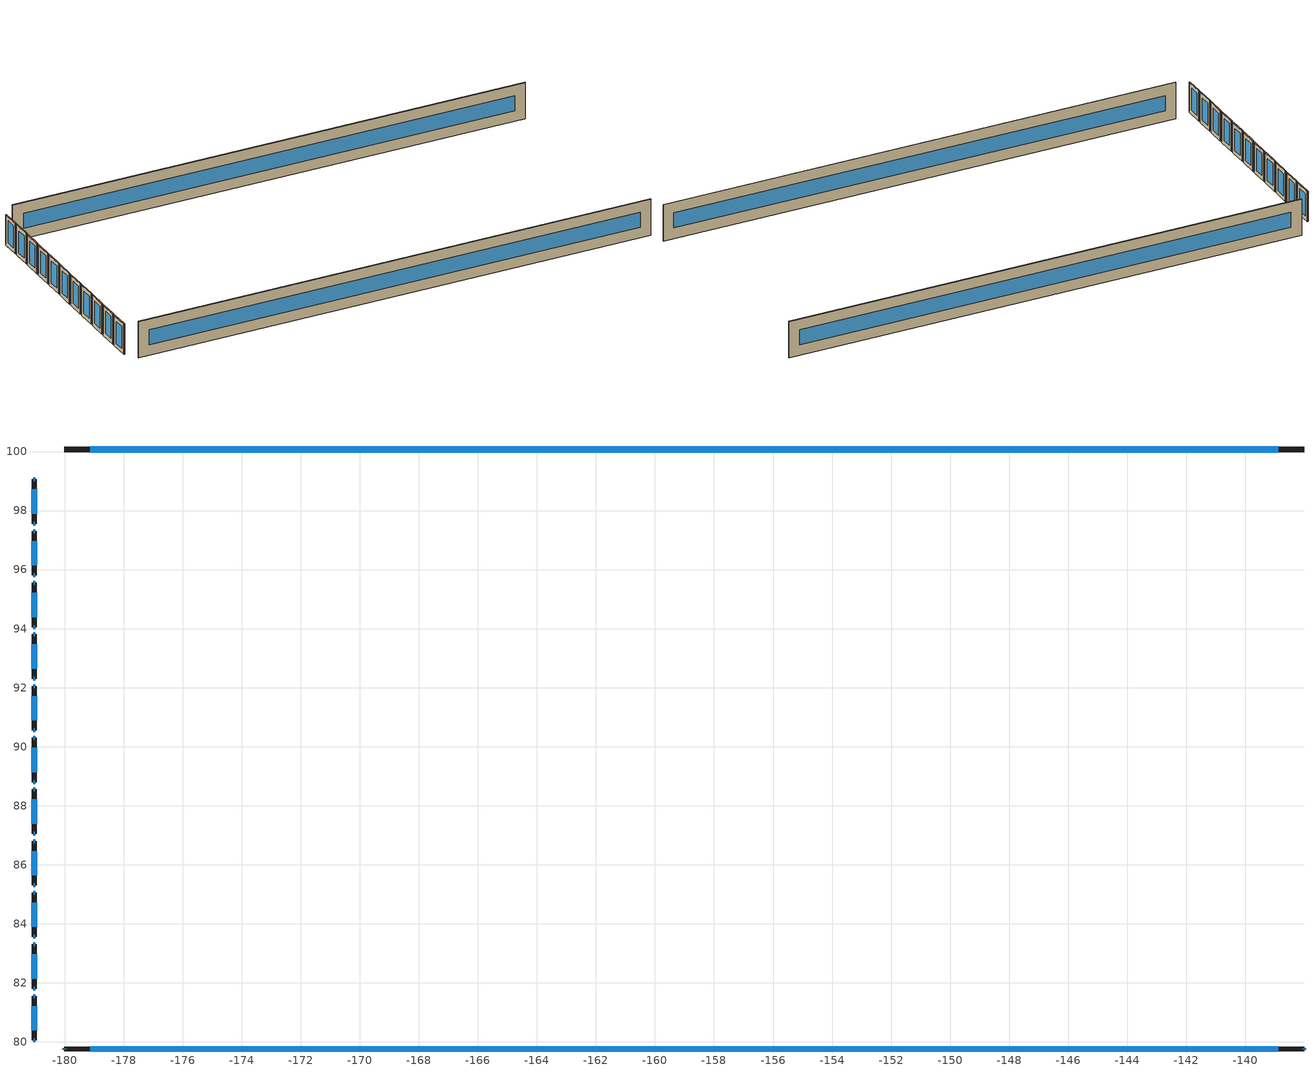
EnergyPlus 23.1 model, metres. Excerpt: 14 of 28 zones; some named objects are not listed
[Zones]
Zone_4
 floor outside (90.1-2019 Nonresidential CZ 0 Exterior Floor (Mass)): -138.01,100.08 -180.01,100.08 -180.01,100.11 -138.01,100.11 z13.4
 floor to Zone_23 (90.1-2019 Nonresidential CZ 0 Exterior Wall (Mass)_FLIPPED): -138.01,100.08 -138.01,100.06 -180.01,100.06 -180.01,100.08 z13.4
 wall outside (UVal_0.3_Light): -138.01,100.11 -180.01,100.11 z13.4:16.4
 wall to Zone_11 (Interior Partition (Mass)): -180.01,100.06 -138.01,100.06 z13.4:16.4
 window (90.1-2019 Nonresidential CZ 0 Glazing (Operable)): -138.88,100.11 -179.14,100.11 z14.27:15.52
 ceiling to Zone_23 (90.1-2019 Nonresidential CZ 0 Exterior Wall (Mass)): -138.01,100.08 -180.01,100.08 -180.01,100.06 -138.01,100.06 z16.4
 roof outside (300mmInsulation 200mmConcrete): -138.01,100.08 -138.01,100.11 -180.01,100.11 -180.01,100.08 z16.4
Zone_16
 floor outside (90.1-2019 Nonresidential CZ 0 Exterior Floor (Mass)): -180.01,79.78 -138.01,79.78 -138.01,79.73 -180.01,79.73 z13.4
 wall outside (UVal_0.3_Light): -180.01,79.78 -180.01,79.73 -138.01,79.73 -138.01,79.78 -180.01,79.78 z13.4:16.4
 window (90.1-2019 Nonresidential CZ 0 Glazing (Operable)): -180.01,79.77 -180.01,79.75 / -138.01,79.75 -138.01,79.77 z13.41:16.38; -179.14,79.73 -138.88,79.73 / -138.88,79.78 -179.14,79.78 z14.27:15.52
 roof outside (300mmInsulation 200mmConcrete): -180.01,79.78 -180.01,79.73 -138.01,79.73 -138.01,79.78 z16.4
Zone_13
 floor outside (90.1-2019 Nonresidential CZ 0 Exterior Floor (Mass)): -181.07,80.05 -181.07,81.55 -181,81.55 -181,80.05 z13.8
 wall outside (UVal_0.3_Light): -181.07,80.05 -181,80.05 -181,81.55 -181.07,81.55 -181.07,80.05 z13.8:16.3
 window (90.1-2019 Nonresidential CZ 0 Glazing (Operable)): -181.05,80.05 -181.02,80.05 / -181.02,81.55 -181.05,81.55 z13.82:16.27; -181,80.39 -181,81.21 / -181.07,81.21 -181.07,80.39 z14.13:15.96
 roof outside (300mmInsulation 200mmConcrete): -181.07,80.05 -181,80.05 -181,81.55 -181.07,81.55 z16.3
Zone_12
 floor outside (90.1-2019 Nonresidential CZ 0 Exterior Floor (Mass)): -181.07,81.8 -181.07,83.3 -181,83.3 -181,81.8 z13.8
 wall outside (UVal_0.3_Light): -181.07,81.8 -181,81.8 -181,83.3 -181.07,83.3 -181.07,81.8 z13.8:16.3
 window (90.1-2019 Nonresidential CZ 0 Glazing (Operable)): -181.05,81.8 -181.02,81.8 / -181.02,83.3 -181.05,83.3 z13.82:16.27; -181,82.14 -181,82.96 / -181.07,82.96 -181.07,82.14 z14.13:15.96
 roof outside (300mmInsulation 200mmConcrete): -181.07,81.8 -181,81.8 -181,83.3 -181.07,83.3 z16.3
Zone_22
 floor outside (90.1-2019 Nonresidential CZ 0 Exterior Floor (Mass)): -181.07,88.8 -181.07,90.3 -181,90.3 -181,88.8 z13.8
 wall outside (UVal_0.3_Light): -181.07,88.8 -181,88.8 -181,90.3 -181.07,90.3 -181.07,88.8 z13.8:16.3
 window (90.1-2019 Nonresidential CZ 0 Glazing (Operable)): -181.05,88.8 -181.02,88.8 / -181.02,90.3 -181.05,90.3 z13.82:16.27; -181,89.14 -181,89.96 / -181.07,89.96 -181.07,89.14 z14.13:15.96
 roof outside (300mmInsulation 200mmConcrete): -181.07,88.8 -181,88.8 -181,90.3 -181.07,90.3 z16.3
Zone_21
 floor outside (90.1-2019 Nonresidential CZ 0 Exterior Floor (Mass)): -181.07,95.8 -181.07,97.3 -181,97.3 -181,95.8 z13.8
 wall outside (UVal_0.3_Light): -181.07,95.8 -181,95.8 -181,97.3 -181.07,97.3 -181.07,95.8 z13.8:16.3
 window (90.1-2019 Nonresidential CZ 0 Glazing (Operable)): -181.05,95.8 -181.02,95.8 / -181.02,97.3 -181.05,97.3 z13.82:16.27; -181,96.14 -181,96.96 / -181.07,96.96 -181.07,96.14 z14.13:15.96
 roof outside (300mmInsulation 200mmConcrete): -181.07,95.8 -181,95.8 -181,97.3 -181.07,97.3 z16.3
Zone_20
 floor outside (90.1-2019 Nonresidential CZ 0 Exterior Floor (Mass)): -181.07,83.55 -181.07,85.05 -181,85.05 -181,83.55 z13.8
 wall outside (UVal_0.3_Light): -181.07,83.55 -181,83.55 -181,85.05 -181.07,85.05 -181.07,83.55 z13.8:16.3
 window (90.1-2019 Nonresidential CZ 0 Glazing (Operable)): -181.05,83.55 -181.02,83.55 / -181.02,85.05 -181.05,85.05 z13.82:16.27; -181,83.89 -181,84.71 / -181.07,84.71 -181.07,83.89 z14.13:15.96
 roof outside (300mmInsulation 200mmConcrete): -181.07,83.55 -181,83.55 -181,85.05 -181.07,85.05 z16.3
Zone_19
 floor outside (90.1-2019 Nonresidential CZ 0 Exterior Floor (Mass)): -181.07,85.3 -181.07,86.8 -181,86.8 -181,85.3 z13.8
 wall outside (UVal_0.3_Light): -181.07,85.3 -181,85.3 -181,86.8 -181.07,86.8 -181.07,85.3 z13.8:16.3
 window (90.1-2019 Nonresidential CZ 0 Glazing (Operable)): -181.05,85.3 -181.02,85.3 / -181.02,86.8 -181.05,86.8 z13.82:16.27; -181,85.64 -181,86.46 / -181.07,86.46 -181.07,85.64 z14.13:15.96
 roof outside (300mmInsulation 200mmConcrete): -181.07,85.3 -181,85.3 -181,86.8 -181.07,86.8 z16.3
Zone_18
 floor outside (90.1-2019 Nonresidential CZ 0 Exterior Floor (Mass)): -181.07,87.05 -181.07,88.55 -181,88.55 -181,87.05 z13.8
 wall outside (UVal_0.3_Light): -181.07,87.05 -181,87.05 -181,88.55 -181.07,88.55 -181.07,87.05 z13.8:16.3
 window (90.1-2019 Nonresidential CZ 0 Glazing (Operable)): -181.05,87.05 -181.02,87.05 / -181.02,88.55 -181.05,88.55 z13.82:16.27; -181,87.39 -181,88.21 / -181.07,88.21 -181.07,87.39 z14.13:15.96
 roof outside (300mmInsulation 200mmConcrete): -181.07,87.05 -181,87.05 -181,88.55 -181.07,88.55 z16.3
Zone_27
 floor outside (90.1-2019 Nonresidential CZ 0 Exterior Floor (Mass)): -181.07,90.55 -181.07,92.05 -181,92.05 -181,90.55 z13.8
 wall outside (UVal_0.3_Light): -181.07,90.55 -181,90.55 -181,92.05 -181.07,92.05 -181.07,90.55 z13.8:16.3
 window (90.1-2019 Nonresidential CZ 0 Glazing (Operable)): -181.05,90.55 -181.02,90.55 / -181.02,92.05 -181.05,92.05 z13.82:16.27; -181,90.89 -181,91.71 / -181.07,91.71 -181.07,90.89 z14.13:15.96
 roof outside (300mmInsulation 200mmConcrete): -181.07,90.55 -181,90.55 -181,92.05 -181.07,92.05 z16.3
Zone_26
 floor outside (90.1-2019 Nonresidential CZ 0 Exterior Floor (Mass)): -181.07,92.3 -181.07,93.8 -181,93.8 -181,92.3 z13.8
 wall outside (UVal_0.3_Light): -181.07,92.3 -181,92.3 -181,93.8 -181.07,93.8 -181.07,92.3 z13.8:16.3
 window (90.1-2019 Nonresidential CZ 0 Glazing (Operable)): -181.05,92.3 -181.02,92.3 / -181.02,93.8 -181.05,93.8 z13.82:16.27; -181,92.64 -181,93.46 / -181.07,93.46 -181.07,92.64 z14.13:15.96
 roof outside (300mmInsulation 200mmConcrete): -181.07,92.3 -181,92.3 -181,93.8 -181.07,93.8 z16.3
Zone_25
 floor outside (90.1-2019 Nonresidential CZ 0 Exterior Floor (Mass)): -181.07,94.05 -181.07,95.55 -181,95.55 -181,94.05 z13.8
 wall outside (UVal_0.3_Light): -181.07,94.05 -181,94.05 -181,95.55 -181.07,95.55 -181.07,94.05 z13.8:16.3
 window (90.1-2019 Nonresidential CZ 0 Glazing (Operable)): -181.05,94.05 -181.02,94.05 / -181.02,95.55 -181.05,95.55 z13.82:16.27; -181,94.39 -181,95.21 / -181.07,95.21 -181.07,94.39 z14.13:15.96
 roof outside (300mmInsulation 200mmConcrete): -181.07,94.05 -181,94.05 -181,95.55 -181.07,95.55 z16.3
Zone_24
 floor outside (90.1-2019 Nonresidential CZ 0 Exterior Floor (Mass)): -181.07,97.55 -181.07,99.05 -181,99.05 -181,97.55 z13.8
 wall outside (UVal_0.3_Light): -181.07,97.55 -181,97.55 -181,99.05 -181.07,99.05 -181.07,97.55 z13.8:16.3
 window (90.1-2019 Nonresidential CZ 0 Glazing (Operable)): -181.05,97.55 -181.02,97.55 / -181.02,99.05 -181.05,99.05 z13.82:16.27; -181,97.89 -181,98.71 / -181.07,98.71 -181.07,97.89 z14.13:15.96
 roof outside (300mmInsulation 200mmConcrete): -181.07,97.55 -181,97.55 -181,99.05 -181.07,99.05 z16.3
Zone_23
 floor outside (90.1-2019 Nonresidential CZ 0 Exterior Floor (Mass)): -180.01,100.06 -138.01,100.06 -138.01,100.03 -180.01,100.03 z13.4
 wall outside (UVal_0.3_Light): -180.01,100.03 -138.01,100.03 / -138.01,100.08 -180.01,100.08 z13.4:16.4
 window (90.1-2019 Nonresidential CZ 0 Glazing (Operable)): -179.14,100.03 -138.88,100.03 / -138.88,100.08 -179.14,100.08 z14.27:15.52
 roof outside (300mmInsulation 200mmConcrete): -180.01,100.06 -180.01,100.03 -138.01,100.03 -138.01,100.06 z16.4
[Site:GroundTemperature:BuildingSurface]
18, 18, 18, 18, 18, 18, 18, 18, 18, 18, 18, 18
[Site:GroundReflectance]
0.2, 0.2, 0.2, 0.2, 0.2, 0.2, 0.2, 0.2, 0.2, 0.2, 0.2, 0.2
[Site:GroundReflectance:SnowModifier]
1, 1
[Site:WeatherStation]
Wind Sensor Height Above Ground {m}=10; Wind Speed Profile Exponent=0.22; Wind Speed Profile Boundary Layer Thickness {m}=370; Air Temperature Sensor Height Above Ground {m}=1.5
[SizingPeriod:WeatherFileConditionType] Use Weather File Daylight Saving Period=No; Use Weather File Rain and Snow Indicators=No
Name | Period Selection | Day Type
Extreme Summer Weather Period for Design | SummerExtreme | SummerDesignDay
Extreme Winter Weather Period for Design | WinterExtreme | WinterDesignDay
[Building]
Building: North Axis {deg}=0; Terrain=Suburbs; Loads Convergence Tolerance Value=0.04; Temperature Convergence Tolerance Value {deltaC}=0.25; Solar Distribution=FullExterior; Maximum Number of Warmup Days=25; Minimum Number of Warmup Days=6
[Construction]
UVal_0.3_Light: Mineral Wool_0.127_UVal_0.3_Light, Gypsum Board_0.02_UVal_0.3_Light
Interior Partition (Mass): Plaster_0.013_Interior Partition (Mass), Plaster_0.013_Interior Partition (Mass)
90.1-2019 Nonresidential CZ 0 Exterior Wall (Mass): Stucco_0.025_90.1-2019 Nonresidential CZ 0 Exterior Wall (Mass), Concrete_0.203_90.1-2019 Nonresidential CZ 0 Exterior Wall (Mass), Mineral Wool_0.006340168156952033_90.1-2019 Nonresidential CZ 0 Exterior Wall (Mass), Plaster_0.013_90.1-2019 Nonresidential CZ 0 Exterior Wall (Mass)
90.1-2019 Nonresidential CZ 0 Exterior Wall (Mass)_FLIPPED: Plaster_0.013_90.1-2019 Nonresidential CZ 0 Exterior Wall (Mass), Mineral Wool_0.006340168156952033_90.1-2019 Nonresidential CZ 0 Exterior Wall (Mass), Concrete_0.203_90.1-2019 Nonresidential CZ 0 Exterior Wall (Mass), Stucco_0.025_90.1-2019 Nonresidential CZ 0 Exterior Wall (Mass)
300mmInsulation 200mmConcrete: XPS Board_0.3_300mmInsulation 200mmConcrete, General Concrete_0.2_300mmInsulation 200mmConcrete
90.1-2019 Nonresidential CZ 0 Exterior Floor (Mass): Stucco_0.025_90.1-2019 Nonresidential CZ 0 Exterior Floor (Mass), Mineral Wool_0.005244967487677573_90.1-2019 Nonresidential CZ 0 Exterior Floor (Mass), Concrete_0.102_90.1-2019 Nonresidential CZ 0 Exterior Floor (Mass), Carpet_0.02_90.1-2019 Nonresidential CZ 0 Exterior Floor (Mass)
90.1-2019 Nonresidential CZ 0 Glazing (Operable): 90.1-2019 Nonresidential CZ 0 Glazing (Operable)Window
[Material]
Mineral Wool_0.127_UVal_0.3_Light: Roughness=Rough; @UVal_0.3_Light:Mineral Wool-Thickness@ [m]=0.127; @UVal_0.3_Light:Mineral Wool-Conductivity@ [W/m-K]=0.041; @UVal_0.3_Light:Mineral Wool-Density@ [kg/m3]=155; @UVal_0.3_Light:Mineral Wool-SpecificHeat@ [J/kg-K]=1130; @UVal_0.3_Light:Mineral Wool-ThermalEmittance@=0.9; @UVal_0.3_Light:Mineral Wool-SolarAbsorptance@=0.7; @UVal_0.3_Light:Mineral Wool-VisibleAbsorptance@=0.7
Gypsum Board_0.02_UVal_0.3_Light: Roughness=MediumSmooth; @UVal_0.3_Light:Gypsum Board-Thickness@ [m]=0.02; @UVal_0.3_Light:Gypsum Board-Conductivity@ [W/m-K]=0.16; @UVal_0.3_Light:Gypsum Board-Density@ [kg/m3]=800; @UVal_0.3_Light:Gypsum Board-SpecificHeat@ [J/kg-K]=1090; @UVal_0.3_Light:Gypsum Board-ThermalEmittance@=0.9; @UVal_0.3_Light:Gypsum Board-SolarAbsorptance@=0.7; @UVal_0.3_Light:Gypsum Board-VisibleAbsorptance@=0.7
Plaster_0.013_Interior Partition (Mass): Roughness=Rough; @Interior Partition (Mass):Plaster-Thickness@ [m]=0.013; @Interior Partition (Mass):Plaster-Conductivity@ [W/m-K]=1; @Interior Partition (Mass):Plaster-Density@ [kg/m3]=2000; @Interior Partition (Mass):Plaster-SpecificHeat@ [J/kg-K]=1130; @Interior Partition (Mass):Plaster-ThermalEmittance@=0.9; @Interior Partition (Mass):Plaster-SolarAbsorptance@=0.7; @Interior Partition (Mass):Plaster-VisibleAbsorptance@=0.7
Stucco_0.025_90.1-2019 Nonresidential CZ 0 Exterior Wall (Mass): Roughness=Smooth; @90.1-2019 Nonresidential CZ 0 Exterior Wall (Mass):Stucco-Thickness@ [m]=0.025; @90.1-2019 Nonresidential CZ 0 Exterior Wall (Mass):Stucco-Conductivity@ [W/m-K]=0.72; @90.1-2019 Nonresidential CZ 0 Exterior Wall (Mass):Stucco-Density@ [kg/m3]=1856; @90.1-2019 Nonresidential CZ 0 Exterior Wall (Mass):Stucco-SpecificHeat@ [J/kg-K]=840; @90.1-2019 Nonresidential CZ 0 Exterior Wall (Mass):Stucco-ThermalEmittance@=0.9; @90.1-2019 Nonresidential CZ 0 Exterior Wall (Mass):Stucco-SolarAbsorptance@=0.7; @90.1-2019 Nonresidential CZ 0 Exterior Wall (Mass):Stucco-VisibleAbsorptance@=0.7
Concrete_0.203_90.1-2019 Nonresidential CZ 0 Exterior Wall (Mass): Roughness=Rough; @90.1-2019 Nonresidential CZ 0 Exterior Wall (Mass):Concrete-Thickness@ [m]=0.203; @90.1-2019 Nonresidential CZ 0 Exterior Wall (Mass):Concrete-Conductivity@ [W/m-K]=2; @90.1-2019 Nonresidential CZ 0 Exterior Wall (Mass):Concrete-Density@ [kg/m3]=2400; @90.1-2019 Nonresidential CZ 0 Exterior Wall (Mass):Concrete-SpecificHeat@ [J/kg-K]=950; @90.1-2019 Nonresidential CZ 0 Exterior Wall (Mass):Concrete-ThermalEmittance@=0.9; @90.1-2019 Nonresidential CZ 0 Exterior Wall (Mass):Concrete-SolarAbsorptance@=0.7; @90.1-2019 Nonresidential CZ 0 Exterior Wall (Mass):Concrete-VisibleAbsorptance@=0.7
Mineral Wool_0.006340168156952033_90.1-2019 Nonresidential CZ 0 Exterior Wall (Mass): Roughness=Rough; @90.1-2019 Nonresidential CZ 0 Exterior Wall (Mass):Mineral Wool-Thickness@ [m]=0.00634017; @90.1-2019 Nonresidential CZ 0 Exterior Wall (Mass):Mineral Wool-Conductivity@ [W/m-K]=0.041; @90.1-2019 Nonresidential CZ 0 Exterior Wall (Mass):Mineral Wool-Density@ [kg/m3]=155; @90.1-2019 Nonresidential CZ 0 Exterior Wall (Mass):Mineral Wool-SpecificHeat@ [J/kg-K]=1130; @90.1-2019 Nonresidential CZ 0 Exterior Wall (Mass):Mineral Wool-ThermalEmittance@=0.9; @90.1-2019 Nonresidential CZ 0 Exterior Wall (Mass):Mineral Wool-SolarAbsorptance@=0.7; @90.1-2019 Nonresidential CZ 0 Exterior Wall (Mass):Mineral Wool-VisibleAbsorptance@=0.7
Plaster_0.013_90.1-2019 Nonresidential CZ 0 Exterior Wall (Mass): Roughness=Rough; @90.1-2019 Nonresidential CZ 0 Exterior Wall (Mass):Plaster-Thickness@ [m]=0.013; @90.1-2019 Nonresidential CZ 0 Exterior Wall (Mass):Plaster-Conductivity@ [W/m-K]=1; @90.1-2019 Nonresidential CZ 0 Exterior Wall (Mass):Plaster-Density@ [kg/m3]=2000; @90.1-2019 Nonresidential CZ 0 Exterior Wall (Mass):Plaster-SpecificHeat@ [J/kg-K]=1130; @90.1-2019 Nonresidential CZ 0 Exterior Wall (Mass):Plaster-ThermalEmittance@=0.9; @90.1-2019 Nonresidential CZ 0 Exterior Wall (Mass):Plaster-SolarAbsorptance@=0.7; @90.1-2019 Nonresidential CZ 0 Exterior Wall (Mass):Plaster-VisibleAbsorptance@=0.7
XPS Board_0.3_300mmInsulation 200mmConcrete: Roughness=Rough; @300mmInsulation 200mmConcrete:XPS Board-Thickness@ [m]=0.3; @300mmInsulation 200mmConcrete:XPS Board-Conductivity@ [W/m-K]=0.034; @300mmInsulation 200mmConcrete:XPS Board-Density@ [kg/m3]=35; @300mmInsulation 200mmConcrete:XPS Board-SpecificHeat@ [J/kg-K]=1400; @300mmInsulation 200mmConcrete:XPS Board-ThermalEmittance@=0.9; @300mmInsulation 200mmConcrete:XPS Board-SolarAbsorptance@=0.7; @300mmInsulation 200mmConcrete:XPS Board-VisibleAbsorptance@=0.7
General Concrete_0.2_300mmInsulation 200mmConcrete: Roughness=Rough; @300mmInsulation 200mmConcrete:General Concrete-Thickness@ [m]=0.2; @300mmInsulation 200mmConcrete:General Concrete-Conductivity@ [W/m-K]=2; @300mmInsulation 200mmConcrete:General Concrete-Density@ [kg/m3]=2400; @300mmInsulation 200mmConcrete:General Concrete-SpecificHeat@ [J/kg-K]=950; @300mmInsulation 200mmConcrete:General Concrete-ThermalEmittance@=0.9; @300mmInsulation 200mmConcrete:General Concrete-SolarAbsorptance@=0.7; @300mmInsulation 200mmConcrete:General Concrete-VisibleAbsorptance@=0.7
Stucco_0.025_90.1-2019 Nonresidential CZ 0 Exterior Floor (Mass): Roughness=Smooth; @90.1-2019 Nonresidential CZ 0 Exterior Floor (Mass):Stucco-Thickness@ [m]=0.025; @90.1-2019 Nonresidential CZ 0 Exterior Floor (Mass):Stucco-Conductivity@ [W/m-K]=0.72; @90.1-2019 Nonresidential CZ 0 Exterior Floor (Mass):Stucco-Density@ [kg/m3]=1856; @90.1-2019 Nonresidential CZ 0 Exterior Floor (Mass):Stucco-SpecificHeat@ [J/kg-K]=840; @90.1-2019 Nonresidential CZ 0 Exterior Floor (Mass):Stucco-ThermalEmittance@=0.9; @90.1-2019 Nonresidential CZ 0 Exterior Floor (Mass):Stucco-SolarAbsorptance@=0.7; @90.1-2019 Nonresidential CZ 0 Exterior Floor (Mass):Stucco-VisibleAbsorptance@=0.7
Mineral Wool_0.005244967487677573_90.1-2019 Nonresidential CZ 0 Exterior Floor (Mass): Roughness=Rough; @90.1-2019 Nonresidential CZ 0 Exterior Floor (Mass):Mineral Wool-Thickness@ [m]=0.00524497; @90.1-2019 Nonresidential CZ 0 Exterior Floor (Mass):Mineral Wool-Conductivity@ [W/m-K]=0.041; @90.1-2019 Nonresidential CZ 0 Exterior Floor (Mass):Mineral Wool-Density@ [kg/m3]=155; @90.1-2019 Nonresidential CZ 0 Exterior Floor (Mass):Mineral Wool-SpecificHeat@ [J/kg-K]=1130; @90.1-2019 Nonresidential CZ 0 Exterior Floor (Mass):Mineral Wool-ThermalEmittance@=0.9; @90.1-2019 Nonresidential CZ 0 Exterior Floor (Mass):Mineral Wool-SolarAbsorptance@=0.7; @90.1-2019 Nonresidential CZ 0 Exterior Floor (Mass):Mineral Wool-VisibleAbsorptance@=0.7
Concrete_0.102_90.1-2019 Nonresidential CZ 0 Exterior Floor (Mass): Roughness=Rough; @90.1-2019 Nonresidential CZ 0 Exterior Floor (Mass):Concrete-Thickness@ [m]=0.102; @90.1-2019 Nonresidential CZ 0 Exterior Floor (Mass):Concrete-Conductivity@ [W/m-K]=2; @90.1-2019 Nonresidential CZ 0 Exterior Floor (Mass):Concrete-Density@ [kg/m3]=2400; @90.1-2019 Nonresidential CZ 0 Exterior Floor (Mass):Concrete-SpecificHeat@ [J/kg-K]=950; @90.1-2019 Nonresidential CZ 0 Exterior Floor (Mass):Concrete-ThermalEmittance@=0.9; @90.1-2019 Nonresidential CZ 0 Exterior Floor (Mass):Concrete-SolarAbsorptance@=0.7; @90.1-2019 Nonresidential CZ 0 Exterior Floor (Mass):Concrete-VisibleAbsorptance@=0.7
Carpet_0.02_90.1-2019 Nonresidential CZ 0 Exterior Floor (Mass): Roughness=MediumRough; @90.1-2019 Nonresidential CZ 0 Exterior Floor (Mass):Carpet-Thickness@ [m]=0.02; @90.1-2019 Nonresidential CZ 0 Exterior Floor (Mass):Carpet-Conductivity@ [W/m-K]=0.06; @90.1-2019 Nonresidential CZ 0 Exterior Floor (Mass):Carpet-Density@ [kg/m3]=288; @90.1-2019 Nonresidential CZ 0 Exterior Floor (Mass):Carpet-SpecificHeat@ [J/kg-K]=1380; @90.1-2019 Nonresidential CZ 0 Exterior Floor (Mass):Carpet-ThermalEmittance@=0.9; @90.1-2019 Nonresidential CZ 0 Exterior Floor (Mass):Carpet-SolarAbsorptance@=0.7; @90.1-2019 Nonresidential CZ 0 Exterior Floor (Mass):Carpet-VisibleAbsorptance@=0.7
[WindowMaterial:SimpleGlazingSystem]
90.1-2019 Nonresidential CZ 0 Glazing (Operable)Window: @90.1-2019 Nonresidential CZ 0 Glazing (Operable)-UValue@=3.52052; @90.1-2019 Nonresidential CZ 0 Glazing (Operable)-SolarHeatGainCoefficient@=0.2; @90.1-2019 Nonresidential CZ 0 Glazing (Operable)-VisibleTransmittance@=0.22
[Zone] Rotation [deg]=0; Type=1; Multiplier=1; Zone Inside Convection Algorithm=TARP; Zone Outside Convection Algorithm=DOE-2
Name | Volume [m3] | Area [m2]
Zone_4; Zone_16; Zone_23 | 6.3 | 2.1
Zone_13; Zone_12; Zone_22; Zone_21; Zone_20; Zone_19; Zone_18; Zone_27; Zone_26; Zone_25; Zone_24 | 0.275974 | 0.110389
[People] OccupancySchedule=occResidential; Number of People Calculation Method=People/Area; PeopleDensity [person/m2]=0.19; Fraction Radiant=0.3; Sensible Heat Fraction=AUTOCALCULATE; Carbon Dioxide Generation Rate [m3/s-W]=3.82e-08; Enable ASHRAE 55 Comfort Warnings=No; Mean Radiant Temperature Calculation Type=ZoneAveraged; Clothing Insulation Calculation Method=DynamicClothingModelASHRAE55; Air Velocity Schedule=AirSpeed 0; Thermal Comfort Model 1 Type=AdaptiveASH55
Name | Zone or ZoneList | Activity Level Schedule | Work Efficiency Schedule
People Zone_4 | Zone_4 | Zone_4PeopleActivity | Zone_4WorkEfficiency
People Zone_16 | Zone_16 | Zone_16PeopleActivity | Zone_16WorkEfficiency
People Zone_13 | Zone_13 | Zone_13PeopleActivity | Zone_13WorkEfficiency
People Zone_12 | Zone_12 | Zone_12PeopleActivity | Zone_12WorkEfficiency
People Zone_22 | Zone_22 | Zone_22PeopleActivity | Zone_22WorkEfficiency
People Zone_21 | Zone_21 | Zone_21PeopleActivity | Zone_21WorkEfficiency
People Zone_20 | Zone_20 | Zone_20PeopleActivity | Zone_20WorkEfficiency
People Zone_19 | Zone_19 | Zone_19PeopleActivity | Zone_19WorkEfficiency
People Zone_18 | Zone_18 | Zone_18PeopleActivity | Zone_18WorkEfficiency
People Zone_27 | Zone_27 | Zone_27PeopleActivity | Zone_27WorkEfficiency
People Zone_26 | Zone_26 | Zone_26PeopleActivity | Zone_26WorkEfficiency
People Zone_25 | Zone_25 | Zone_25PeopleActivity | Zone_25WorkEfficiency
People Zone_24 | Zone_24 | Zone_24PeopleActivity | Zone_24WorkEfficiency
People Zone_23 | Zone_23 | Zone_23PeopleActivity | Zone_23WorkEfficiency
[ElectricEquipment] EquipmentAvailibilitySchedule=equipResidential; Design Level Calculation Method=Watts/Area; EquipmentPowerDensity [W/m2]=20; Fraction Latent=0; Fraction Radiant=.2; Fraction Lost=0
Name | Zone or ZoneList
Zone_4 Equipment | Zone_4
Zone_16 Equipment | Zone_16
Zone_13 Equipment | Zone_13
Zone_12 Equipment | Zone_12
Zone_22 Equipment | Zone_22
Zone_21 Equipment | Zone_21
Zone_20 Equipment | Zone_20
Zone_19 Equipment | Zone_19
Zone_18 Equipment | Zone_18
Zone_27 Equipment | Zone_27
Zone_26 Equipment | Zone_26
Zone_25 Equipment | Zone_25
Zone_24 Equipment | Zone_24
Zone_23 Equipment | Zone_23
[Lights] LightsAvailibilitySchedule=lightsResidential; Design Level Calculation Method=Watts/Area; LightingPowerDensity [W/m2]=16; Return Air Fraction=0; Fraction Radiant=.42; Fraction Visible=.18; Fraction Replaceable=1
Name | Zone or ZoneList
Zone_4 General lighting | Zone_4
Zone_16 General lighting | Zone_16
Zone_13 General lighting | Zone_13
Zone_12 General lighting | Zone_12
Zone_22 General lighting | Zone_22
Zone_21 General lighting | Zone_21
Zone_20 General lighting | Zone_20
Zone_19 General lighting | Zone_19
Zone_18 General lighting | Zone_18
Zone_27 General lighting | Zone_27
Zone_26 General lighting | Zone_26
Zone_25 General lighting | Zone_25
Zone_24 General lighting | Zone_24
Zone_23 General lighting | Zone_23
[ZoneInfiltration:DesignFlowRate] Schedule=On; Design Flow Rate Calculation Method=Flow/ExteriorArea; Flow per Exterior Surface Area [m3/s-m2]=0.00056896
Zone_4Infiltration: Zone or ZoneList=Zone_4; @Zone_4-InfiltrationConstantCoefficient@=1; @Zone_4-InfiltrationTemperatureCoefficient@=0; @Zone_4-InfiltrationWindVelocityCoefficient@=0; @Zone_4-InfiltrationWindVelocitySquaredCoefficient@=0
Zone_16Infiltration: Zone or ZoneList=Zone_16; @Zone_16-InfiltrationConstantCoefficient@=1; @Zone_16-InfiltrationTemperatureCoefficient@=0; @Zone_16-InfiltrationWindVelocityCoefficient@=0; @Zone_16-InfiltrationWindVelocitySquaredCoefficient@=0
Zone_13Infiltration: Zone or ZoneList=Zone_13; @Zone_13-InfiltrationConstantCoefficient@=1; @Zone_13-InfiltrationTemperatureCoefficient@=0; @Zone_13-InfiltrationWindVelocityCoefficient@=0; @Zone_13-InfiltrationWindVelocitySquaredCoefficient@=0
Zone_12Infiltration: Zone or ZoneList=Zone_12; @Zone_12-InfiltrationConstantCoefficient@=1; @Zone_12-InfiltrationTemperatureCoefficient@=0; @Zone_12-InfiltrationWindVelocityCoefficient@=0; @Zone_12-InfiltrationWindVelocitySquaredCoefficient@=0
Zone_22Infiltration: Zone or ZoneList=Zone_22; @Zone_22-InfiltrationConstantCoefficient@=1; @Zone_22-InfiltrationTemperatureCoefficient@=0; @Zone_22-InfiltrationWindVelocityCoefficient@=0; @Zone_22-InfiltrationWindVelocitySquaredCoefficient@=0
Zone_21Infiltration: Zone or ZoneList=Zone_21; @Zone_21-InfiltrationConstantCoefficient@=1; @Zone_21-InfiltrationTemperatureCoefficient@=0; @Zone_21-InfiltrationWindVelocityCoefficient@=0; @Zone_21-InfiltrationWindVelocitySquaredCoefficient@=0
Zone_20Infiltration: Zone or ZoneList=Zone_20; @Zone_20-InfiltrationConstantCoefficient@=1; @Zone_20-InfiltrationTemperatureCoefficient@=0; @Zone_20-InfiltrationWindVelocityCoefficient@=0; @Zone_20-InfiltrationWindVelocitySquaredCoefficient@=0
Zone_19Infiltration: Zone or ZoneList=Zone_19; @Zone_19-InfiltrationConstantCoefficient@=1; @Zone_19-InfiltrationTemperatureCoefficient@=0; @Zone_19-InfiltrationWindVelocityCoefficient@=0; @Zone_19-InfiltrationWindVelocitySquaredCoefficient@=0
Zone_18Infiltration: Zone or ZoneList=Zone_18; @Zone_18-InfiltrationConstantCoefficient@=1; @Zone_18-InfiltrationTemperatureCoefficient@=0; @Zone_18-InfiltrationWindVelocityCoefficient@=0; @Zone_18-InfiltrationWindVelocitySquaredCoefficient@=0
Zone_27Infiltration: Zone or ZoneList=Zone_27; @Zone_27-InfiltrationConstantCoefficient@=1; @Zone_27-InfiltrationTemperatureCoefficient@=0; @Zone_27-InfiltrationWindVelocityCoefficient@=0; @Zone_27-InfiltrationWindVelocitySquaredCoefficient@=0
Zone_26Infiltration: Zone or ZoneList=Zone_26; @Zone_26-InfiltrationConstantCoefficient@=1; @Zone_26-InfiltrationTemperatureCoefficient@=0; @Zone_26-InfiltrationWindVelocityCoefficient@=0; @Zone_26-InfiltrationWindVelocitySquaredCoefficient@=0
Zone_25Infiltration: Zone or ZoneList=Zone_25; @Zone_25-InfiltrationConstantCoefficient@=1; @Zone_25-InfiltrationTemperatureCoefficient@=0; @Zone_25-InfiltrationWindVelocityCoefficient@=0; @Zone_25-InfiltrationWindVelocitySquaredCoefficient@=0
Zone_24Infiltration: Zone or ZoneList=Zone_24; @Zone_24-InfiltrationConstantCoefficient@=1; @Zone_24-InfiltrationTemperatureCoefficient@=0; @Zone_24-InfiltrationWindVelocityCoefficient@=0; @Zone_24-InfiltrationWindVelocitySquaredCoefficient@=0
Zone_23Infiltration: Zone or ZoneList=Zone_23; @Zone_23-InfiltrationConstantCoefficient@=1; @Zone_23-InfiltrationTemperatureCoefficient@=0; @Zone_23-InfiltrationWindVelocityCoefficient@=0; @Zone_23-InfiltrationWindVelocitySquaredCoefficient@=0
[Zone equipment]
Zone_4: Zone_4 Ideal Loads Air
Zone_16: Zone_16 Ideal Loads Air
Zone_13: Zone_13 Ideal Loads Air
Zone_12: Zone_12 Ideal Loads Air
Zone_22: Zone_22 Ideal Loads Air
Zone_21: Zone_21 Ideal Loads Air
Zone_20: Zone_20 Ideal Loads Air
Zone_19: Zone_19 Ideal Loads Air
Zone_18: Zone_18 Ideal Loads Air
Zone_27: Zone_27 Ideal Loads Air
Zone_26: Zone_26 Ideal Loads Air
Zone_25: Zone_25 Ideal Loads Air
Zone_24: Zone_24 Ideal Loads Air
Zone_23: Zone_23 Ideal Loads Air
[ZoneHVAC:IdealLoadsAirSystem]
Zone_23 Ideal Loads Air: Maximum Heating Supply Air Temperature {C}=35; Minimum Cooling Supply Air Temperature {C}=12; Maximum Heating Supply Air Humidity Ratio {kgWater/kgDryAir}=0.01; Minimum Cooling Supply Air Humidity Ratio {kgWater/kgDryAir}=0.008; Heating Limit=LimitFlowRateAndCapacity; MaximumHeatingAirFlowRate [m3/s]=Autosize; MaximumSensibleHeatingCapacity [W]=Autosize; Cooling Limit=LimitFlowRateAndCapacity; MaximumCoolingAirFlowRate [m3/s]=Autosize; MaximumTotalCoolingCapacity [W]=Autosize; HeatingAvailabilitySchedule=Off; CoolingAvailabilitySchedule=AllOn; Dehumidification Control Type=Humidistat; Humidification Control Type=Humidistat; Design Specification Outdoor Air Object=Zone_23MinFreshAir; Demand Controlled Ventilation Type=OccupancySchedule; Outdoor Air Economizer Type=NoEconomizer; Heat Recovery Type=None; SensibleHeatRecoveryEffectiveness=0.7; LatentHeatRecoveryEffectiveness=0.65
[Sizing:Zone] Zone Cooling Design Supply Air Temperature Input Method=SupplyAirTemperature; Zone Cooling Design Supply Air Temperature {C}=12; Zone Heating Design Supply Air Temperature Input Method=SupplyAirTemperature; Zone Heating Design Supply Air Temperature {C}=35; Zone Cooling Design Supply Air Humidity Ratio {kgWater/kgDryAir}=0.009; Zone Heating Design Supply Air Humidity Ratio {kgWater/kgDryAir}=0.004; Zone Heating Sizing Factor=1.15; Zone Cooling Sizing Factor=1.15; Cooling Design Air Flow Method=DesignDay; Heating Design Air Flow Method=DesignDay
Name | Design Specification Outdoor Air Object
Zone_4 | Zone_4MinFreshAir
Zone_16 | Zone_16MinFreshAir
Zone_13 | Zone_13MinFreshAir
Zone_12 | Zone_12MinFreshAir
Zone_22 | Zone_22MinFreshAir
Zone_21 | Zone_21MinFreshAir
Zone_20 | Zone_20MinFreshAir
Zone_19 | Zone_19MinFreshAir
Zone_18 | Zone_18MinFreshAir
Zone_27 | Zone_27MinFreshAir
Zone_26 | Zone_26MinFreshAir
Zone_25 | Zone_25MinFreshAir
Zone_24 | Zone_24MinFreshAir
Zone_23 | Zone_23MinFreshAir
[ZoneControl:Thermostat]
Name | Zone or ZoneList | Control Type Schedule | Control 1
Zone_4 Thermostat | Zone_4 | Zone_4_ZoneControlTypeSched | Dual Setpoint - Zone Zone_4
Zone_16 Thermostat | Zone_16 | Zone_16_ZoneControlTypeSched | Dual Setpoint - Zone Zone_16
Zone_13 Thermostat | Zone_13 | Zone_13_ZoneControlTypeSched | Dual Setpoint - Zone Zone_13
Zone_12 Thermostat | Zone_12 | Zone_12_ZoneControlTypeSched | Dual Setpoint - Zone Zone_12
Zone_22 Thermostat | Zone_22 | Zone_22_ZoneControlTypeSched | Dual Setpoint - Zone Zone_22
Zone_21 Thermostat | Zone_21 | Zone_21_ZoneControlTypeSched | Dual Setpoint - Zone Zone_21
Zone_20 Thermostat | Zone_20 | Zone_20_ZoneControlTypeSched | Dual Setpoint - Zone Zone_20
Zone_19 Thermostat | Zone_19 | Zone_19_ZoneControlTypeSched | Dual Setpoint - Zone Zone_19
Zone_18 Thermostat | Zone_18 | Zone_18_ZoneControlTypeSched | Dual Setpoint - Zone Zone_18
Zone_27 Thermostat | Zone_27 | Zone_27_ZoneControlTypeSched | Dual Setpoint - Zone Zone_27
Zone_26 Thermostat | Zone_26 | Zone_26_ZoneControlTypeSched | Dual Setpoint - Zone Zone_26
Zone_25 Thermostat | Zone_25 | Zone_25_ZoneControlTypeSched | Dual Setpoint - Zone Zone_25
Zone_24 Thermostat | Zone_24 | Zone_24_ZoneControlTypeSched | Dual Setpoint - Zone Zone_24
Zone_23 Thermostat | Zone_23 | Zone_23_ZoneControlTypeSched | Dual Setpoint - Zone Zone_23
[ThermostatSetpoint:DualSetpoint]
Name | Heating Setpoint Temperature Schedule | Cooling Setpoint Temperature Schedule
Dual Setpoint - Zone Zone_4 | Zone_4Heating_SP_Sch | Zone_4Cooling_SP_Sch
Dual Setpoint - Zone Zone_16 | Zone_16Heating_SP_Sch | Zone_16Cooling_SP_Sch
Dual Setpoint - Zone Zone_13 | Zone_13Heating_SP_Sch | Zone_13Cooling_SP_Sch
Dual Setpoint - Zone Zone_12 | Zone_12Heating_SP_Sch | Zone_12Cooling_SP_Sch
Dual Setpoint - Zone Zone_22 | Zone_22Heating_SP_Sch | Zone_22Cooling_SP_Sch
Dual Setpoint - Zone Zone_21 | Zone_21Heating_SP_Sch | Zone_21Cooling_SP_Sch
Dual Setpoint - Zone Zone_20 | Zone_20Heating_SP_Sch | Zone_20Cooling_SP_Sch
Dual Setpoint - Zone Zone_19 | Zone_19Heating_SP_Sch | Zone_19Cooling_SP_Sch
Dual Setpoint - Zone Zone_18 | Zone_18Heating_SP_Sch | Zone_18Cooling_SP_Sch
Dual Setpoint - Zone Zone_27 | Zone_27Heating_SP_Sch | Zone_27Cooling_SP_Sch
Dual Setpoint - Zone Zone_26 | Zone_26Heating_SP_Sch | Zone_26Cooling_SP_Sch
Dual Setpoint - Zone Zone_25 | Zone_25Heating_SP_Sch | Zone_25Cooling_SP_Sch
Dual Setpoint - Zone Zone_24 | Zone_24Heating_SP_Sch | Zone_24Cooling_SP_Sch
Dual Setpoint - Zone Zone_23 | Zone_23Heating_SP_Sch | Zone_23Cooling_SP_Sch
[DesignSpecification:OutdoorAir] Outdoor Air Method=Sum; MechVentSchedule=AllOn
Zone_4MinFreshAir: @Zone_4-MinFreshAirPerson@ [m3/s-person]=0.0083333; @Zone_4-MinFreshAirArea@ [m3/s-m2]=0.0002222
Zone_16MinFreshAir: @Zone_16-MinFreshAirPerson@ [m3/s-person]=0.0083333; @Zone_16-MinFreshAirArea@ [m3/s-m2]=0.0002222
Zone_13MinFreshAir: @Zone_13-MinFreshAirPerson@ [m3/s-person]=0.0083333; @Zone_13-MinFreshAirArea@ [m3/s-m2]=0.0002222
Zone_12MinFreshAir: @Zone_12-MinFreshAirPerson@ [m3/s-person]=0.0083333; @Zone_12-MinFreshAirArea@ [m3/s-m2]=0.0002222
Zone_22MinFreshAir: @Zone_22-MinFreshAirPerson@ [m3/s-person]=0.0083333; @Zone_22-MinFreshAirArea@ [m3/s-m2]=0.0002222
Zone_21MinFreshAir: @Zone_21-MinFreshAirPerson@ [m3/s-person]=0.0083333; @Zone_21-MinFreshAirArea@ [m3/s-m2]=0.0002222
Zone_20MinFreshAir: @Zone_20-MinFreshAirPerson@ [m3/s-person]=0.0083333; @Zone_20-MinFreshAirArea@ [m3/s-m2]=0.0002222
Zone_19MinFreshAir: @Zone_19-MinFreshAirPerson@ [m3/s-person]=0.0083333; @Zone_19-MinFreshAirArea@ [m3/s-m2]=0.0002222
Zone_18MinFreshAir: @Zone_18-MinFreshAirPerson@ [m3/s-person]=0.0083333; @Zone_18-MinFreshAirArea@ [m3/s-m2]=0.0002222
Zone_27MinFreshAir: @Zone_27-MinFreshAirPerson@ [m3/s-person]=0.0083333; @Zone_27-MinFreshAirArea@ [m3/s-m2]=0.0002222
Zone_26MinFreshAir: @Zone_26-MinFreshAirPerson@ [m3/s-person]=0.0083333; @Zone_26-MinFreshAirArea@ [m3/s-m2]=0.0002222
Zone_25MinFreshAir: @Zone_25-MinFreshAirPerson@ [m3/s-person]=0.0083333; @Zone_25-MinFreshAirArea@ [m3/s-m2]=0.0002222
Zone_24MinFreshAir: @Zone_24-MinFreshAirPerson@ [m3/s-person]=0.0083333; @Zone_24-MinFreshAirArea@ [m3/s-m2]=0.0002222
Zone_23MinFreshAir: @Zone_23-MinFreshAirPerson@ [m3/s-person]=0.0083333; @Zone_23-MinFreshAirArea@ [m3/s-m2]=0.0002222
[Schedule:Constant]
On; AllOn: 1
Off; AirSpeed 0: 0
Zone_4PeopleActivity; Zone_16PeopleActivity; Zone_13PeopleActivity; Zone_12PeopleActivity; Zone_22PeopleActivity; Zone_21PeopleActivity; Zone_20PeopleActivity; Zone_19PeopleActivity; Zone_18PeopleActivity; Zone_27PeopleActivity; Zone_26PeopleActivity; Zone_25PeopleActivity; Zone_24PeopleActivity; Zone_23PeopleActivity: Any Number, 125.28
Zone_4WorkEfficiency; Zone_16WorkEfficiency; Zone_13WorkEfficiency; Zone_12WorkEfficiency; Zone_22WorkEfficiency; Zone_21WorkEfficiency; Zone_20WorkEfficiency; Zone_19WorkEfficiency; Zone_18WorkEfficiency; Zone_27WorkEfficiency; Zone_26WorkEfficiency; Zone_25WorkEfficiency; Zone_24WorkEfficiency; Zone_23WorkEfficiency: Any Number, 0
Zone_4Heating_SP_Sch; Zone_16Heating_SP_Sch; Zone_13Heating_SP_Sch; Zone_12Heating_SP_Sch; Zone_22Heating_SP_Sch; Zone_21Heating_SP_Sch; Zone_20Heating_SP_Sch; Zone_19Heating_SP_Sch; Zone_18Heating_SP_Sch; Zone_27Heating_SP_Sch; Zone_26Heating_SP_Sch; Zone_25Heating_SP_Sch; Zone_24Heating_SP_Sch; Zone_23Heating_SP_Sch: 19
Zone_4Cooling_SP_Sch; Zone_16Cooling_SP_Sch; Zone_13Cooling_SP_Sch; Zone_12Cooling_SP_Sch; Zone_22Cooling_SP_Sch; Zone_21Cooling_SP_Sch; Zone_20Cooling_SP_Sch; Zone_19Cooling_SP_Sch; Zone_18Cooling_SP_Sch; Zone_27Cooling_SP_Sch; Zone_26Cooling_SP_Sch; Zone_25Cooling_SP_Sch; Zone_24Cooling_SP_Sch; Zone_23Cooling_SP_Sch: 26
Zone_4_ZoneControlTypeSched; Zone_16_ZoneControlTypeSched; Zone_13_ZoneControlTypeSched; Zone_12_ZoneControlTypeSched; Zone_22_ZoneControlTypeSched; Zone_21_ZoneControlTypeSched; Zone_20_ZoneControlTypeSched; Zone_19_ZoneControlTypeSched; Zone_18_ZoneControlTypeSched; Zone_27_ZoneControlTypeSched; Zone_26_ZoneControlTypeSched; Zone_25_ZoneControlTypeSched; Zone_24_ZoneControlTypeSched; Zone_23_ZoneControlTypeSched: 4
[Schedule:Day:Hourly]
cfbf6407-8a90-42a4-810d-444951767343: Fraction, 1, 1, 1, 1, 1, 1, 0.8, 0.6, 0.4, 0.4, 0.4, 0.6, 0.8, 0.6, 0.4, 0.4, 0.6, 0.8, 0.8, 0.8, 0.8, 1, 1, 1
bc17623a-c4bd-4d29-9dd4-92e78692da1b: Fraction, 0, 0, 0, 0, 0, 0, 1, 1, 1, 1, 1, 1, 1, 1, 1, 1, 1, 1, 1, 1, 1, 0, 0, 0
1e0eb389-128b-4ba3-b20c-14bbc8b5fb3e: Fraction, 0.1, 0.1, 0.1, 0.1, 0.1, 0.1, 0.5, 1, 0.5, 0.5, 0.5, 1, 1, 0.5, 0.5, 0.5, 1, 1, 1, 1, 0.5, 0.5, 0.5, 0.1
[Schedule:Year]
occResidential: Fraction, occResidential_0, 1, 1, 12, 31
lightsResidential: Fraction, lightsResidential_0, 1, 1, 12, 31
equipResidential: Fraction, equipResidential_0, 1, 1, 12, 31
[Schedule:Week:Daily]
occResidential_0: cfbf6407-8a90-42a4-810d-444951767343, cfbf6407-8a90-42a4-810d-444951767343, cfbf6407-8a90-42a4-810d-444951767343, cfbf6407-8a90-42a4-810d-444951767343, cfbf6407-8a90-42a4-810d-444951767343, cfbf6407-8a90-42a4-810d-444951767343, cfbf6407-8a90-42a4-810d-444951767343, cfbf6407-8a90-42a4-810d-444951767343, cfbf6407-8a90-42a4-810d-444951767343, cfbf6407-8a90-42a4-810d-444951767343, cfbf6407-8a90-42a4-810d-444951767343, cfbf6407-8a90-42a4-810d-444951767343
lightsResidential_0: bc17623a-c4bd-4d29-9dd4-92e78692da1b, bc17623a-c4bd-4d29-9dd4-92e78692da1b, bc17623a-c4bd-4d29-9dd4-92e78692da1b, bc17623a-c4bd-4d29-9dd4-92e78692da1b, bc17623a-c4bd-4d29-9dd4-92e78692da1b, bc17623a-c4bd-4d29-9dd4-92e78692da1b, bc17623a-c4bd-4d29-9dd4-92e78692da1b, bc17623a-c4bd-4d29-9dd4-92e78692da1b, bc17623a-c4bd-4d29-9dd4-92e78692da1b, bc17623a-c4bd-4d29-9dd4-92e78692da1b, bc17623a-c4bd-4d29-9dd4-92e78692da1b, bc17623a-c4bd-4d29-9dd4-92e78692da1b
equipResidential_0: 1e0eb389-128b-4ba3-b20c-14bbc8b5fb3e, 1e0eb389-128b-4ba3-b20c-14bbc8b5fb3e, 1e0eb389-128b-4ba3-b20c-14bbc8b5fb3e, 1e0eb389-128b-4ba3-b20c-14bbc8b5fb3e, 1e0eb389-128b-4ba3-b20c-14bbc8b5fb3e, 1e0eb389-128b-4ba3-b20c-14bbc8b5fb3e, 1e0eb389-128b-4ba3-b20c-14bbc8b5fb3e, 1e0eb389-128b-4ba3-b20c-14bbc8b5fb3e, 1e0eb389-128b-4ba3-b20c-14bbc8b5fb3e, 1e0eb389-128b-4ba3-b20c-14bbc8b5fb3e, 1e0eb389-128b-4ba3-b20c-14bbc8b5fb3e, 1e0eb389-128b-4ba3-b20c-14bbc8b5fb3e
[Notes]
----  This file was generated with Climate Studio 2.0.8991.29648
-------------------------ERL SENSORS--------------------------
Output:SQLite, Simple;
